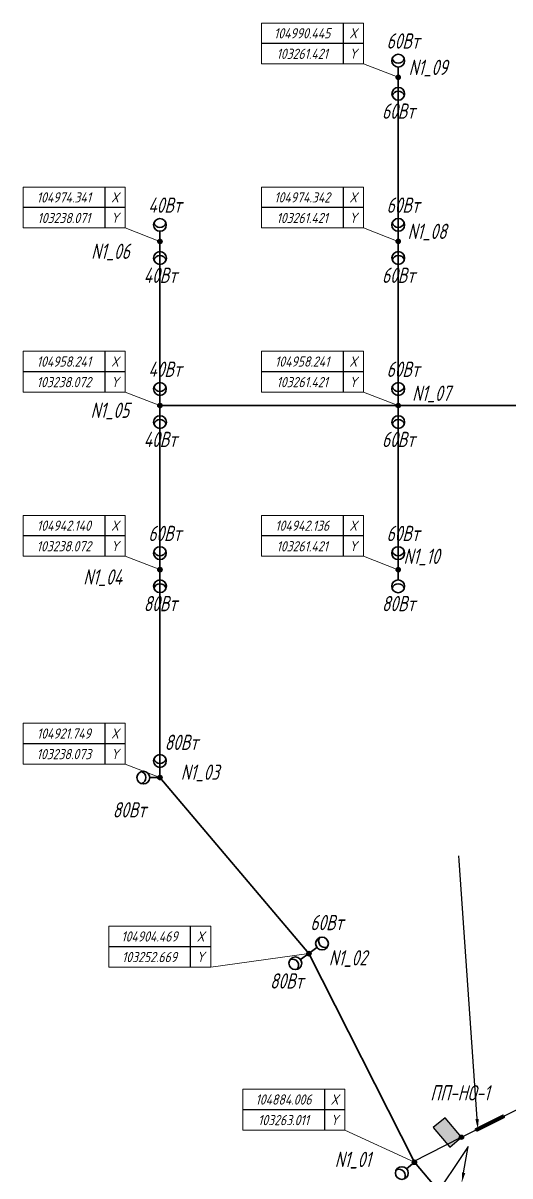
# Model space of a CAD drawing. Header units: millimetres. Extents: x 103224660 to 103518869, y 104697762 to 104995758.
# Drawn here: x 103224660 to 103272367, y 104882664 to 104995758 of the extents above; entities that cross this region are included whole.
import ezdxf
from ezdxf import colors
from ezdxf.entities.mleader import LeaderData, LeaderLine
from ezdxf.enums import TextEntityAlignment as Align
from ezdxf.math import Vec2, Vec3

# ---------------------------------------------------------------- set-up
doc = ezdxf.new("R2010")
doc.units = ezdxf.units.MM
doc.set_wipeout_variables(frame=1)
doc.linetypes.add('CONTINOUS', pattern=[0])
doc.layers.add('0 @ 1', color=7, linetype='Continuous')
for name, color, linetype, lineweight in [('_ПР_НО', 10, 'Continuous', 30), ('ЭО_Воздушная линия', 10, 'Continuous', 35), ('ЭО_Кабельная линия', 3, 'ID_N', 30), ('ЭО_Пл_Опора', 10, 'Continuous', 35), ('ЭО_Пл_Опора_Светильники', 10, 'Continuous', 35), ('ЭО_Пл_Светильники', 10, 'Continuous', 25), ('ЭО_Пл_Светильники_Текст', 10, 'Continuous', 20), ('ЭО_Пл_Щиты', 7, 'Continuous', 25), ('ЭС_Координата', 7, 'Continuous', 25)]:
    doc.layers.add(name, color=color, linetype=linetype, lineweight=lineweight)
doc.styles.add('ПБГС', font='simplex.shx', dxfattribs={"width": 0.8, "oblique": 15})
doc.linetypes.add('ID_N', pattern='A,0,3,-3,["N",ПБГС,S=1.2,R=0,X=-1,Y=-0.5],-3,6', length=15)

# ---------------------------------------------------------------- blocks, each defined once
blk = doc.blocks.new('промежуточная')
h = blk.add_hatch(color=255)
edge = h.paths.add_edge_path()
edge.add_arc((0, 0), 0.833, 0, 360)
at = {"lineweight": 30}
blk.add_circle((0, 0), 0.833, dxfattribs=at)
blk = doc.blocks.new('*U37')
at = {"layer": 'ЭО_Пл_Светильники'}
blk.add_line((0, 2), (0, 0), dxfattribs=at)
at = {"layer": 'ЭО_Пл_Светильники', "linetype": 'ByBlock', "xscale": 250, "yscale": 250, "zscale": 250}
blk.add_blockref('промежуточная', (0, 0), dxfattribs=at)
at = {"style": 'ПБГС', "oblique": 15, "width": 0.7, "flags": 1}
blk.add_attdef('NAME', (0, -6), '', height=3.5, dxfattribs=at)
at = {"layer": 'ЭО_Пл_Светильники_Текст', "style": 'ПБГС', "oblique": 15, "width": 0.7}
blk.add_attdef('N_PYLON', (-7802, -470), '', height=1500, dxfattribs=at)
at = {"layer": 'ЭО_Пл_Светильники_Текст', "style": 'ПБГС', "oblique": 15, "width": 0.7, "flags": 1}
for tag, p in [('TYPE', (0, 0)), ('MANUFACTURER', (0, -12)), ('SPECIFICATION_SECTION', (0, -18)), ('POWER', (0, -24)), ('GROUP', (0, -30))]:
    blk.add_attdef(tag, p, '', height=3.5, dxfattribs=at)
blk = doc.blocks.new('*U48')
at = {"layer": 'ЭО_Пл_Светильники'}
blk.add_line((0, 2), (0, 0), dxfattribs=at)
at = {"layer": 'ЭО_Пл_Светильники', "linetype": 'ByBlock', "xscale": 250, "yscale": 250, "zscale": 250}
blk.add_blockref('промежуточная', (0, 0), dxfattribs=at)
at = {"style": 'ПБГС', "oblique": 15, "width": 0.7, "flags": 1}
blk.add_attdef('NAME', (0, -6), '', height=3.5, dxfattribs=at)
at = {"layer": 'ЭО_Пл_Светильники_Текст', "style": 'ПБГС', "oblique": 15, "width": 0.7, "flags": 1}
for tag, p in [('TYPE', (0, 0)), ('MANUFACTURER', (0, -12)), ('SPECIFICATION_SECTION', (0, -18)), ('POWER', (0, -24)), ('GROUP', (0, -30))]:
    blk.add_attdef(tag, p, '', height=3.5, dxfattribs=at)
at = {"layer": 'ЭО_Пл_Светильники_Текст', "style": 'ПБГС', "oblique": 15, "width": 0.7}
blk.add_attdef('N_PYLON', (1952, -1157), '', height=1500, dxfattribs=at)
blk = doc.blocks.new('*U46')
at = {"layer": 'ЭО_Пл_Светильники'}
blk.add_line((0, 2), (0, 0), dxfattribs=at)
at = {"layer": 'ЭО_Пл_Светильники', "linetype": 'ByBlock', "xscale": 250, "yscale": 250, "zscale": 250}
blk.add_blockref('промежуточная', (0, 0), dxfattribs=at)
at = {"style": 'ПБГС', "oblique": 15, "width": 0.7, "flags": 1}
blk.add_attdef('NAME', (0, -6), '', height=3.5, dxfattribs=at)
at = {"layer": 'ЭО_Пл_Светильники_Текст', "style": 'ПБГС', "oblique": 15, "width": 0.7}
blk.add_attdef('N_PYLON', (-7514, -1466), '', height=1500, dxfattribs=at)
at = {"layer": 'ЭО_Пл_Светильники_Текст', "style": 'ПБГС', "oblique": 15, "width": 0.7, "flags": 1}
for tag, p in [('TYPE', (0, 0)), ('MANUFACTURER', (0, -12)), ('SPECIFICATION_SECTION', (0, -18)), ('POWER', (0, -24)), ('GROUP', (0, -30))]:
    blk.add_attdef(tag, p, '', height=3.5, dxfattribs=at)
blk = doc.blocks.new('*U47')
at = {"layer": 'ЭО_Пл_Светильники'}
blk.add_line((0, 2), (0, 0), dxfattribs=at)
at = {"layer": 'ЭО_Пл_Светильники', "linetype": 'ByBlock', "xscale": 250, "yscale": 250, "zscale": 250}
blk.add_blockref('промежуточная', (0, 0), dxfattribs=at)
at = {"style": 'ПБГС', "oblique": 15, "width": 0.7, "flags": 1}
blk.add_attdef('NAME', (0, -6), '', height=3.5, dxfattribs=at)
at = {"layer": 'ЭО_Пл_Светильники_Текст', "style": 'ПБГС', "oblique": 15, "width": 0.7}
blk.add_attdef('N_PYLON', (-6793, -1212), '', height=1500, dxfattribs=at)
at = {"layer": 'ЭО_Пл_Светильники_Текст', "style": 'ПБГС', "oblique": 15, "width": 0.7, "flags": 1}
for tag, p in [('TYPE', (0, 0)), ('MANUFACTURER', (0, -12)), ('SPECIFICATION_SECTION', (0, -18)), ('POWER', (0, -24)), ('GROUP', (0, -30))]:
    blk.add_attdef(tag, p, '', height=3.5, dxfattribs=at)
blk = doc.blocks.new('*U49')
at = {"layer": 'ЭО_Пл_Светильники'}
blk.add_line((0, 2), (0, 0), dxfattribs=at)
at = {"layer": 'ЭО_Пл_Светильники', "linetype": 'ByBlock', "xscale": 250, "yscale": 250, "zscale": 250}
blk.add_blockref('промежуточная', (0, 0), dxfattribs=at)
at = {"style": 'ПБГС', "oblique": 15, "width": 0.7, "flags": 1}
blk.add_attdef('NAME', (0, -6), '', height=3.5, dxfattribs=at)
at = {"layer": 'ЭО_Пл_Светильники_Текст', "style": 'ПБГС', "oblique": 15, "width": 0.7}
blk.add_attdef('N_PYLON', (2043, -226), '', height=1500, dxfattribs=at)
at = {"layer": 'ЭО_Пл_Светильники_Текст', "style": 'ПБГС', "oblique": 15, "width": 0.7, "flags": 1}
for tag, p in [('TYPE', (0, 0)), ('MANUFACTURER', (0, -12)), ('SPECIFICATION_SECTION', (0, -18)), ('POWER', (0, -24)), ('GROUP', (0, -30))]:
    blk.add_attdef(tag, p, '', height=3.5, dxfattribs=at)
blk = doc.blocks.new('*U43')
at = {"layer": 'ЭО_Пл_Светильники'}
blk.add_line((0, 2), (0, 0), dxfattribs=at)
at = {"layer": 'ЭО_Пл_Светильники', "linetype": 'ByBlock', "xscale": 250, "yscale": 250, "zscale": 250}
blk.add_blockref('промежуточная', (0, 0), dxfattribs=at)
at = {"style": 'ПБГС', "oblique": 15, "width": 0.7, "flags": 1}
blk.add_attdef('NAME', (0, -6), '', height=3.5, dxfattribs=at)
at = {"layer": 'ЭО_Пл_Светильники_Текст', "style": 'ПБГС', "oblique": 15, "width": 0.7, "flags": 1}
for tag, p in [('TYPE', (0, 0)), ('MANUFACTURER', (0, -12)), ('SPECIFICATION_SECTION', (0, -18)), ('POWER', (0, -24)), ('GROUP', (0, -30))]:
    blk.add_attdef(tag, p, '', height=3.5, dxfattribs=at)
at = {"layer": 'ЭО_Пл_Светильники_Текст', "style": 'ПБГС', "oblique": 15, "width": 0.7}
blk.add_attdef('N_PYLON', (-6736, -1718), '', height=1500, dxfattribs=at)
blk = doc.blocks.new('*U44')
at = {"layer": 'ЭО_Пл_Светильники'}
blk.add_line((0, 2), (0, 0), dxfattribs=at)
at = {"layer": 'ЭО_Пл_Светильники', "linetype": 'ByBlock', "xscale": 250, "yscale": 250, "zscale": 250}
blk.add_blockref('промежуточная', (0, 0), dxfattribs=at)
at = {"style": 'ПБГС', "oblique": 15, "width": 0.7, "flags": 1}
blk.add_attdef('NAME', (0, -6), '', height=3.5, dxfattribs=at)
at = {"layer": 'ЭО_Пл_Светильники_Текст', "style": 'ПБГС', "oblique": 15, "width": 0.7}
blk.add_attdef('N_PYLON', (1368, 454), '', height=1500, dxfattribs=at)
at = {"layer": 'ЭО_Пл_Светильники_Текст', "style": 'ПБГС', "oblique": 15, "width": 0.7, "flags": 1}
for tag, p in [('TYPE', (0, 0)), ('MANUFACTURER', (0, -12)), ('SPECIFICATION_SECTION', (0, -18)), ('POWER', (0, -24)), ('GROUP', (0, -30))]:
    blk.add_attdef(tag, p, '', height=3.5, dxfattribs=at)
blk = doc.blocks.new('*U45')
at = {"layer": 'ЭО_Пл_Светильники'}
blk.add_line((0, 2), (0, 0), dxfattribs=at)
at = {"layer": 'ЭО_Пл_Светильники', "linetype": 'ByBlock', "xscale": 250, "yscale": 250, "zscale": 250}
blk.add_blockref('промежуточная', (0, 0), dxfattribs=at)
at = {"style": 'ПБГС', "oblique": 15, "width": 0.7, "flags": 1}
blk.add_attdef('NAME', (0, -6), '', height=3.5, dxfattribs=at)
at = {"layer": 'ЭО_Пл_Светильники_Текст', "style": 'ПБГС', "oblique": 15, "width": 0.7}
blk.add_attdef('N_PYLON', (923, 239), '', height=1500, dxfattribs=at)
at = {"layer": 'ЭО_Пл_Светильники_Текст', "style": 'ПБГС', "oblique": 15, "width": 0.7, "flags": 1}
for tag, p in [('TYPE', (0, 0)), ('MANUFACTURER', (0, -12)), ('SPECIFICATION_SECTION', (0, -18)), ('POWER', (0, -24)), ('GROUP', (0, -30))]:
    blk.add_attdef(tag, p, '', height=3.5, dxfattribs=at)
blk = doc.blocks.new('*U42')
at = {"layer": 'ЭО_Пл_Светильники'}
blk.add_line((0, 2), (0, 0), dxfattribs=at)
at = {"layer": 'ЭО_Пл_Светильники', "linetype": 'ByBlock', "xscale": 250, "yscale": 250, "zscale": 250}
blk.add_blockref('промежуточная', (0, 0), dxfattribs=at)
at = {"style": 'ПБГС', "oblique": 15, "width": 0.7, "flags": 1}
blk.add_attdef('NAME', (0, -6), '', height=3.5, dxfattribs=at)
at = {"layer": 'ЭО_Пл_Светильники_Текст', "style": 'ПБГС', "oblique": 15, "width": 0.7}
blk.add_attdef('N_PYLON', (1028, 218), '', height=1500, dxfattribs=at)
at = {"layer": 'ЭО_Пл_Светильники_Текст', "style": 'ПБГС', "oblique": 15, "width": 0.7, "flags": 1}
for tag, p in [('TYPE', (0, 0)), ('MANUFACTURER', (0, -12)), ('SPECIFICATION_SECTION', (0, -18)), ('POWER', (0, -24)), ('GROUP', (0, -30))]:
    blk.add_attdef(tag, p, '', height=3.5, dxfattribs=at)
blk = doc.blocks.new('*U122')
at = {"layer": 'ЭО_Пл_Светильники'}
blk.add_line((0, 2), (0, 0), dxfattribs=at)
at = {"layer": 'ЭО_Пл_Светильники', "linetype": 'ByBlock', "xscale": 250, "yscale": 250, "zscale": 250}
blk.add_blockref('промежуточная', (0, 0), dxfattribs=at)
at = {"style": 'ПБГС', "oblique": 15, "width": 0.7, "flags": 1}
blk.add_attdef('NAME', (0, -6), '', height=3.5, dxfattribs=at)
at = {"layer": 'ЭО_Пл_Светильники_Текст', "style": 'ПБГС', "oblique": 15, "width": 0.7}
blk.add_attdef('N_PYLON', (521, 562), '', height=1500, dxfattribs=at)
at = {"layer": 'ЭО_Пл_Светильники_Текст', "style": 'ПБГС', "oblique": 15, "width": 0.7, "flags": 1}
for tag, p in [('TYPE', (0, 0)), ('MANUFACTURER', (0, -12)), ('SPECIFICATION_SECTION', (0, -18)), ('POWER', (0, -24)), ('GROUP', (0, -30))]:
    blk.add_attdef(tag, p, '', height=3.5, dxfattribs=at)
blk = doc.blocks.new('ExDyn08210c30-0f48-4bcd-aa61-017707cd2af4')
h = blk.add_hatch(color=256)
h.dxf.hatch_style = 1
h.paths.add_polyline_path([(0, 0), (2736, 1230), (686, 5790), (-2050, 4560)])
blk.add_lwpolyline([(0, 0), (2736, 1230), (686, 5790), (-2050, 4560)], close=True)
blk = doc.blocks.new('*U125')
at = {"layer": 'ЭО_Пл_Опора_Светильники'}
h = blk.add_hatch(color=256, dxfattribs=at)
h.dxf.hatch_style = 1
h.paths.add_polyline_path([(-199, -1, 1), (199, 1, 1)])
blk.add_line((4, -1000), (0, 0), dxfattribs=at)
for centre, radius in [((0, 0), 199), ((7, -1625), 625)]:
    blk.add_circle(centre, radius, dxfattribs=at)
blk.add_arc((8, -2000), 625, 17.69341, 162.77821, dxfattribs=at)
at = {"style": 'ПБГС', "oblique": 15, "width": 0.7, "flags": 1}
for tag, p, height in [('TYPE', (-1704, -2539), 525000), ('NAME', (0, -3506), 875), ('MANUFACTURER', (0, -5006), 875), ('SPECIFICATION_SECTION', (0, -6506), 875), ('GROUP', (0, -9506), 875)]:
    blk.add_attdef(tag, p, '', height=height, dxfattribs=at)
at = {"layer": 'ЭО_Пл_Светильники_Текст', "style": 'ПБГС', "oblique": 15, "width": 0.7}
blk.add_attdef('POWER', (-1593, -4072), '', height=1500, dxfattribs=at)
blk = doc.blocks.new('*U131')
at = {"layer": 'ЭО_Пл_Опора_Светильники'}
h = blk.add_hatch(color=256, dxfattribs=at)
h.dxf.hatch_style = 1
h.paths.add_polyline_path([(199, 0, 1), (-199, 0, 1)])
blk.add_line((0, 1000), (0, 0), dxfattribs=at)
for centre, radius in [((0, 1625), 625), ((0, 0), 199)]:
    blk.add_circle(centre, radius, dxfattribs=at)
blk.add_arc((0, 2000), 625, 197.45867, 342.54346, dxfattribs=at)
at = {"style": 'ПБГС', "oblique": 15, "width": 0.7, "flags": 1}
for tag, p, height in [('TYPE', (-1704, -2539), 525000), ('NAME', (0, -3506), 875), ('MANUFACTURER', (0, -5006), 875), ('SPECIFICATION_SECTION', (0, -6506), 875), ('GROUP', (0, -9506), 875)]:
    blk.add_attdef(tag, p, '', height=height, dxfattribs=at)
at = {"layer": 'ЭО_Пл_Светильники_Текст', "style": 'ПБГС', "oblique": 15, "width": 0.7}
blk.add_attdef('POWER', (-1140, 2808), '', height=1500, dxfattribs=at)
blk = doc.blocks.new('*U171')
at = {"layer": 'ЭО_Пл_Опора_Светильники'}
h = blk.add_hatch(color=256, dxfattribs=at)
h.dxf.hatch_style = 1
h.paths.add_polyline_path([(-199, 0, 1), (199, 0, 1)])
blk.add_line((0, -1000), (0, 0), dxfattribs=at)
for centre, radius in [((0, 0), 199), ((0, -1625), 625)]:
    blk.add_circle(centre, radius, dxfattribs=at)
blk.add_arc((0, -2000), 625, 17.4576, 162.5424, dxfattribs=at)
at = {"style": 'ПБГС', "oblique": 15, "width": 0.7, "flags": 1}
for tag, p, height in [('TYPE', (-1704, -2539), 525000), ('NAME', (0, -3506), 875), ('MANUFACTURER', (0, -5006), 875), ('SPECIFICATION_SECTION', (0, -6506), 875), ('GROUP', (0, -9506), 875)]:
    blk.add_attdef(tag, p, '', height=height, dxfattribs=at)
at = {"layer": 'ЭО_Пл_Светильники_Текст', "style": 'ПБГС', "oblique": 15, "width": 0.7}
blk.add_attdef('POWER', (-1593, -4072), '', height=1500, dxfattribs=at)
blk = doc.blocks.new('*U189')
at = {"layer": 'ЭО_Пл_Опора_Светильники'}
h = blk.add_hatch(color=256, dxfattribs=at)
h.dxf.hatch_style = 1
h.paths.add_polyline_path([(0, 199, 1), (0, -199, 1)])
blk.add_line((-1000, 0), (0, 0), dxfattribs=at)
for centre, radius in [((-1625, 0), 625), ((0, 0), 199)]:
    blk.add_circle(centre, radius, dxfattribs=at)
blk.add_arc((-2000, 0), 625, 287.4576, 72.5424, dxfattribs=at)
at = {"style": 'ПБГС', "oblique": 15, "width": 0.7, "flags": 1}
for tag, p, height in [('TYPE', (-1704, -2539), 525000), ('NAME', (0, -3506), 875), ('MANUFACTURER', (0, -5006), 875), ('SPECIFICATION_SECTION', (0, -6506), 875), ('GROUP', (0, -9506), 875)]:
    blk.add_attdef(tag, p, '', height=height, dxfattribs=at)
at = {"layer": 'ЭО_Пл_Светильники_Текст', "style": 'ПБГС', "oblique": 15, "width": 0.7}
blk.add_attdef('POWER', (-4631, -3918), '', height=1500, dxfattribs=at)
blk = doc.blocks.new('*U190')
at = {"layer": 'ЭО_Пл_Опора_Светильники'}
h = blk.add_hatch(color=256, dxfattribs=at)
h.dxf.hatch_style = 1
h.paths.add_polyline_path([(199, 0, 1), (-199, 0, 1)])
blk.add_line((0, 1000), (0, 0), dxfattribs=at)
for centre, radius in [((0, 1625), 625), ((0, 0), 199)]:
    blk.add_circle(centre, radius, dxfattribs=at)
blk.add_arc((0, 2000), 625, 197.45907, 342.54386, dxfattribs=at)
at = {"style": 'ПБГС', "oblique": 15, "width": 0.7, "flags": 1}
for tag, p, height in [('TYPE', (-1704, -2539), 525000), ('NAME', (0, -3506), 875), ('MANUFACTURER', (0, -5006), 875), ('SPECIFICATION_SECTION', (0, -6506), 875), ('GROUP', (0, -9506), 875)]:
    blk.add_attdef(tag, p, '', height=height, dxfattribs=at)
at = {"layer": 'ЭО_Пл_Светильники_Текст', "style": 'ПБГС', "oblique": 15, "width": 0.7}
blk.add_attdef('POWER', (461, 2701), '', height=1500, dxfattribs=at)
blk = doc.blocks.new('*U192')
at = {"layer": 'ЭО_Пл_Опора_Светильники'}
h = blk.add_hatch(color=256, dxfattribs=at)
h.dxf.hatch_style = 1
h.paths.add_polyline_path([(-130, 151, 1), (130, -151, 1)])
blk.add_line((-758, -653), (0, 0), dxfattribs=at)
for centre, radius in [((0, 0), 199), ((-1231, -1061), 625)]:
    blk.add_circle(centre, radius, dxfattribs=at)
blk.add_arc((-1515, -1306), 625, 328.21326, 113.29805, dxfattribs=at)
at = {"style": 'ПБГС', "oblique": 15, "width": 0.7, "flags": 1}
for tag, p, height in [('TYPE', (-1704, -2539), 525000), ('NAME', (0, -3506), 875), ('MANUFACTURER', (0, -5006), 875), ('SPECIFICATION_SECTION', (0, -6506), 875), ('GROUP', (0, -9506), 875)]:
    blk.add_attdef(tag, p, '', height=height, dxfattribs=at)
at = {"layer": 'ЭО_Пл_Светильники_Текст', "style": 'ПБГС', "oblique": 15, "width": 0.7}
blk.add_attdef('POWER', (-5729, -3716), '', height=1500, dxfattribs=at)
blk = doc.blocks.new('*U374')
at = {"layer": 'ЭО_Пл_Опора_Светильники'}
h = blk.add_hatch(color=256, dxfattribs=at)
h.dxf.hatch_style = 1
h.paths.add_polyline_path([(-115, 162, 1), (115, -162, 1)])
blk.add_line((-815, -579), (0, 0), dxfattribs=at)
for centre, radius in [((0, 0), 199), ((-1325, -941), 625)]:
    blk.add_circle(centre, radius, dxfattribs=at)
blk.add_arc((-1631, -1158), 625, 322.83389, 107.91869, dxfattribs=at)
at = {"style": 'ПБГС', "oblique": 15, "width": 0.7, "flags": 1}
for tag, p, height in [('TYPE', (-1704, -2539), 525000), ('NAME', (0, -3506), 875), ('MANUFACTURER', (0, -5006), 875), ('SPECIFICATION_SECTION', (0, -6506), 875), ('GROUP', (0, -9506), 875)]:
    blk.add_attdef(tag, p, '', height=height, dxfattribs=at)
at = {"layer": 'ЭО_Пл_Светильники_Текст', "style": 'ПБГС', "oblique": 15, "width": 0.7}
blk.add_attdef('POWER', (-3810, -3427), '', height=1500, dxfattribs=at)
blk = doc.blocks.new('*U191')
at = {"layer": 'ЭО_Пл_Опора_Светильники'}
h = blk.add_hatch(color=256, dxfattribs=at)
h.dxf.hatch_style = 1
h.paths.add_polyline_path([(122, -157, 1), (-122, 157, 1)])
blk.add_line((792, 611), (0, 0), dxfattribs=at)
for centre, radius in [((1287, 993), 625), ((0, 0), 199)]:
    blk.add_circle(centre, radius, dxfattribs=at)
blk.add_arc((1583, 1222), 625, 145.11055, 290.19534, dxfattribs=at)
at = {"style": 'ПБГС', "oblique": 15, "width": 0.7, "flags": 1}
for tag, p, height in [('TYPE', (-1704, -2539), 525000), ('NAME', (0, -3506), 875), ('MANUFACTURER', (0, -5006), 875), ('SPECIFICATION_SECTION', (0, -6506), 875), ('GROUP', (0, -9506), 875)]:
    blk.add_attdef(tag, p, '', height=height, dxfattribs=at)
at = {"layer": 'ЭО_Пл_Светильники_Текст', "style": 'ПБГС', "oblique": 15, "width": 0.7}
blk.add_attdef('POWER', (138, 2297), '', height=1500, dxfattribs=at)
blk = doc.blocks.new('*U494')
blk.add_wipeout([(-19.24, -2.63), (-19.24, 5.37), (-39.24, 5.37), (-39.24, -2.63)])
at = {"lineweight": 0}
blk.add_line((-19.24, -2.63), (0, 0), dxfattribs=at)
at = {"color": 0, "lineweight": 0, "transparency": 16777216}
for points in [[(-39.24, 5.37), (-39.24, -2.63), (-39.24, -2.63), (-39.24, -2.63)], [(-19.24, 5.37), (-39.24, 5.37)], [(-19.24, 5.37), (-19.24, -2.63), (-19.24, -2.63), (-19.24, -2.63)], [(-19.24, -2.63), (-39.24, -2.63)]]:
    blk.add_lwpolyline(points, dxfattribs=at)
at = {"transparency": 16777216}
for points in [[(-23.24, 5.37), (-23.24, -2.63)], [(-19.24, 1.37), (-39.24, 1.37)]]:
    blk.add_lwpolyline(points, dxfattribs=at)
at = {"color": 250, "transparency": 16777216, "style": 'ПБГС', "oblique": 15, "width": 0.8, "flags": 8}
for tag, p in [('КООРДИНАТАY', (-31.24, 3.37)), ('КООРДИНАТАX', (-31.24, -0.67))]:
    blk.add_attdef(tag, text='', height=2, dxfattribs=at).set_placement(p, align=Align.MIDDLE_CENTER)
at = {"layer": '0 @ 1', "color": 7, "transparency": 16777216, "char_height": 2, "width": 4, "attachment_point": 5, "style": 'ПБГС'}
for s, insert in [('X', (-21.24, 3.37)), ('Y', (-21.24, -0.63))]:
    blk.add_mtext(s, dxfattribs=dict(at, insert=insert))
blk = doc.blocks.new('*U1394')
at = {"layer": 'ЭС_Координата', "lineweight": 70}
ref = blk.add_blockref('*U494', (103252669, 104904469), dxfattribs=dict(at, xscale=500, yscale=500, zscale=500))
ref.add_attrib('КООРДИНАТАX', '103252.669', dxfattribs={"layer": '0 @ 1', "color": 250, "transparency": 16777216, "height": 1000, "style": 'ПБГС', "oblique": 15, "width": 0.8, "flags": 8}).set_placement((103237048, 104904135), align=Align.MIDDLE_CENTER)
ref.add_attrib('КООРДИНАТАY', '104904.469', dxfattribs={"layer": '0 @ 1', "color": 250, "transparency": 16777216, "height": 1000, "style": 'ПБГС', "oblique": 15, "width": 0.8, "flags": 8}).set_placement((103237048, 104906154), align=Align.MIDDLE_CENTER)
blk = doc.blocks.new('*U495')
blk.add_wipeout([(-6.82, 2.63), (-6.82, 10.63), (-26.82, 10.63), (-26.82, 2.63)])
at = {"lineweight": 0}
blk.add_line((-6.82, 2.63), (0, 0), dxfattribs=at)
at = {"color": 0, "lineweight": 0, "transparency": 16777216}
for points in [[(-26.82, 10.63), (-26.82, 2.63), (-26.82, 2.63), (-26.82, 2.63)], [(-6.82, 10.63), (-26.82, 10.63)], [(-6.82, 10.63), (-6.82, 2.63), (-6.82, 2.63), (-6.82, 2.63)], [(-6.82, 2.63), (-26.82, 2.63)]]:
    blk.add_lwpolyline(points, dxfattribs=at)
at = {"transparency": 16777216}
for points in [[(-10.82, 10.63), (-10.82, 2.63)], [(-6.82, 6.63), (-26.82, 6.63)]]:
    blk.add_lwpolyline(points, dxfattribs=at)
at = {"color": 250, "transparency": 16777216, "style": 'ПБГС', "oblique": 15, "width": 0.8, "flags": 8}
for tag, p in [('КООРДИНАТАY', (-18.82, 8.63)), ('КООРДИНАТАX', (-18.82, 4.59))]:
    blk.add_attdef(tag, text='', height=2, dxfattribs=at).set_placement(p, align=Align.MIDDLE_CENTER)
at = {"layer": '0 @ 1', "color": 7, "transparency": 16777216, "char_height": 2, "width": 4, "attachment_point": 5, "style": 'ПБГС'}
for s, insert in [('X', (-8.82, 8.63)), ('Y', (-8.82, 4.63))]:
    blk.add_mtext(s, dxfattribs=dict(at, insert=insert))
blk = doc.blocks.new('*U1395')
at = {"layer": 'ЭС_Координата', "lineweight": 70}
ref = blk.add_blockref('*U495', (103238073, 104921749), dxfattribs=dict(at, xscale=500, yscale=500, zscale=500))
ref.add_attrib('КООРДИНАТАX', '103238.073', dxfattribs={"layer": '0 @ 1', "color": 250, "transparency": 16777216, "height": 1000, "style": 'ПБГС', "oblique": 15, "width": 0.8, "flags": 8}).set_placement((103228662, 104924044), align=Align.MIDDLE_CENTER)
ref.add_attrib('КООРДИНАТАY', '104921.749', dxfattribs={"layer": '0 @ 1', "color": 250, "transparency": 16777216, "height": 1000, "style": 'ПБГС', "oblique": 15, "width": 0.8, "flags": 8}).set_placement((103228662, 104926062), align=Align.MIDDLE_CENTER)
blk = doc.blocks.new('*U1396')
at = {"layer": 'ЭС_Координата', "lineweight": 70}
ref = blk.add_blockref('*U495', (103238072, 104942140), dxfattribs=dict(at, xscale=500, yscale=500, zscale=500))
ref.add_attrib('КООРДИНАТАX', '103238.072', dxfattribs={"layer": '0 @ 1', "color": 250, "transparency": 16777216, "height": 1000, "style": 'ПБГС', "oblique": 15, "width": 0.8, "flags": 8}).set_placement((103228661, 104944434), align=Align.MIDDLE_CENTER)
ref.add_attrib('КООРДИНАТАY', '104942.140', dxfattribs={"layer": '0 @ 1', "color": 250, "transparency": 16777216, "height": 1000, "style": 'ПБГС', "oblique": 15, "width": 0.8, "flags": 8}).set_placement((103228661, 104946453), align=Align.MIDDLE_CENTER)
blk = doc.blocks.new('*U1397')
at = {"layer": 'ЭС_Координата', "lineweight": 70}
ref = blk.add_blockref('*U495', (103238072, 104958241), dxfattribs=dict(at, xscale=500, yscale=500, zscale=500))
ref.add_attrib('КООРДИНАТАX', '103238.072', dxfattribs={"layer": '0 @ 1', "color": 250, "transparency": 16777216, "height": 1000, "style": 'ПБГС', "oblique": 15, "width": 0.8, "flags": 8}).set_placement((103228661, 104960536), align=Align.MIDDLE_CENTER)
ref.add_attrib('КООРДИНАТАY', '104958.241', dxfattribs={"layer": '0 @ 1', "color": 250, "transparency": 16777216, "height": 1000, "style": 'ПБГС', "oblique": 15, "width": 0.8, "flags": 8}).set_placement((103228661, 104962554), align=Align.MIDDLE_CENTER)
blk = doc.blocks.new('*U1398')
at = {"layer": 'ЭС_Координата', "lineweight": 70}
ref = blk.add_blockref('*U495', (103238071, 104974341), dxfattribs=dict(at, xscale=500, yscale=500, zscale=500))
ref.add_attrib('КООРДИНАТАX', '103238.071', dxfattribs={"layer": '0 @ 1', "color": 250, "transparency": 16777216, "height": 1000, "style": 'ПБГС', "oblique": 15, "width": 0.8, "flags": 8}).set_placement((103228660, 104976635), align=Align.MIDDLE_CENTER)
ref.add_attrib('КООРДИНАТАY', '104974.341', dxfattribs={"layer": '0 @ 1', "color": 250, "transparency": 16777216, "height": 1000, "style": 'ПБГС', "oblique": 15, "width": 0.8, "flags": 8}).set_placement((103228660, 104978654), align=Align.MIDDLE_CENTER)
blk = doc.blocks.new('*U1399')
at = {"layer": 'ЭС_Координата', "lineweight": 70}
ref = blk.add_blockref('*U495', (103261421, 104942136), dxfattribs=dict(at, xscale=500, yscale=500, zscale=500))
ref.add_attrib('КООРДИНАТАX', '103261.421', dxfattribs={"layer": '0 @ 1', "color": 250, "transparency": 16777216, "height": 1000, "style": 'ПБГС', "oblique": 15, "width": 0.8, "flags": 8}).set_placement((103252010, 104944431), align=Align.MIDDLE_CENTER)
ref.add_attrib('КООРДИНАТАY', '104942.136', dxfattribs={"layer": '0 @ 1', "color": 250, "transparency": 16777216, "height": 1000, "style": 'ПБГС', "oblique": 15, "width": 0.8, "flags": 8}).set_placement((103252010, 104946449), align=Align.MIDDLE_CENTER)
blk = doc.blocks.new('*U1400')
at = {"layer": 'ЭС_Координата', "lineweight": 70}
ref = blk.add_blockref('*U495', (103261421, 104958241), dxfattribs=dict(at, xscale=500, yscale=500, zscale=500))
ref.add_attrib('КООРДИНАТАX', '103261.421', dxfattribs={"layer": '0 @ 1', "color": 250, "transparency": 16777216, "height": 1000, "style": 'ПБГС', "oblique": 15, "width": 0.8, "flags": 8}).set_placement((103252010, 104960536), align=Align.MIDDLE_CENTER)
ref.add_attrib('КООРДИНАТАY', '104958.241', dxfattribs={"layer": '0 @ 1', "color": 250, "transparency": 16777216, "height": 1000, "style": 'ПБГС', "oblique": 15, "width": 0.8, "flags": 8}).set_placement((103252010, 104962554), align=Align.MIDDLE_CENTER)
blk = doc.blocks.new('*U1401')
at = {"layer": 'ЭС_Координата', "lineweight": 70}
ref = blk.add_blockref('*U495', (103261421, 104974342), dxfattribs=dict(at, xscale=500, yscale=500, zscale=500))
ref.add_attrib('КООРДИНАТАX', '103261.421', dxfattribs={"layer": '0 @ 1', "color": 250, "transparency": 16777216, "height": 1000, "style": 'ПБГС', "oblique": 15, "width": 0.8, "flags": 8}).set_placement((103252010, 104976636), align=Align.MIDDLE_CENTER)
ref.add_attrib('КООРДИНАТАY', '104974.342', dxfattribs={"layer": '0 @ 1', "color": 250, "transparency": 16777216, "height": 1000, "style": 'ПБГС', "oblique": 15, "width": 0.8, "flags": 8}).set_placement((103252010, 104978655), align=Align.MIDDLE_CENTER)
blk = doc.blocks.new('*U1402')
at = {"layer": 'ЭС_Координата', "lineweight": 70}
ref = blk.add_blockref('*U495', (103261421, 104990445), dxfattribs=dict(at, xscale=500, yscale=500, zscale=500))
ref.add_attrib('КООРДИНАТАX', '103261.421', dxfattribs={"layer": '0 @ 1', "color": 250, "transparency": 16777216, "height": 1000, "style": 'ПБГС', "oblique": 15, "width": 0.8, "flags": 8}).set_placement((103252010, 104992740), align=Align.MIDDLE_CENTER)
ref.add_attrib('КООРДИНАТАY', '104990.445', dxfattribs={"layer": '0 @ 1', "color": 250, "transparency": 16777216, "height": 1000, "style": 'ПБГС', "oblique": 15, "width": 0.8, "flags": 8}).set_placement((103252010, 104994758), align=Align.MIDDLE_CENTER)
blk = doc.blocks.new('*U559')
blk.add_wipeout([(-13.66, 6.31), (-13.66, 14.31), (-33.66, 14.31), (-33.66, 6.31)])
at = {"lineweight": 0}
blk.add_line((-13.66, 6.31), (0, 0), dxfattribs=at)
at = {"color": 0, "lineweight": 0, "transparency": 16777216}
for points in [[(-33.66, 14.31), (-33.66, 6.31), (-33.66, 6.31), (-33.66, 6.31)], [(-13.66, 14.31), (-33.66, 14.31)], [(-13.66, 14.31), (-13.66, 6.31), (-13.66, 6.31), (-13.66, 6.31)], [(-13.66, 6.31), (-33.66, 6.31)]]:
    blk.add_lwpolyline(points, dxfattribs=at)
at = {"transparency": 16777216}
for points in [[(-17.66, 14.31), (-17.66, 6.31)], [(-13.66, 10.31), (-33.66, 10.31)]]:
    blk.add_lwpolyline(points, dxfattribs=at)
at = {"color": 250, "transparency": 16777216, "style": 'ПБГС', "oblique": 15, "width": 0.8, "flags": 8}
for tag, p in [('КООРДИНАТАY', (-25.66, 12.31)), ('КООРДИНАТАX', (-25.66, 8.27))]:
    blk.add_attdef(tag, text='', height=2, dxfattribs=at).set_placement(p, align=Align.MIDDLE_CENTER)
at = {"layer": '0 @ 1', "color": 7, "transparency": 16777216, "char_height": 2, "width": 4, "attachment_point": 5, "style": 'ПБГС'}
for s, insert in [('X', (-15.66, 12.31)), ('Y', (-15.66, 8.31))]:
    blk.add_mtext(s, dxfattribs=dict(at, insert=insert))
blk = doc.blocks.new('*U1455')
at = {"layer": 'ЭС_Координата', "lineweight": 70}
ref = blk.add_blockref('*U559', (103263011, 104884006), dxfattribs=dict(at, xscale=500, yscale=500, zscale=500))
ref.add_attrib('КООРДИНАТАX', '103263.011', dxfattribs={"layer": '0 @ 1', "color": 250, "transparency": 16777216, "height": 1000, "style": 'ПБГС', "oblique": 15, "width": 0.8, "flags": 8}).set_placement((103250181, 104888142), align=Align.MIDDLE_CENTER)
ref.add_attrib('КООРДИНАТАY', '104884.006', dxfattribs={"layer": '0 @ 1', "color": 250, "transparency": 16777216, "height": 1000, "style": 'ПБГС', "oblique": 15, "width": 0.8, "flags": 8}).set_placement((103250181, 104890161), align=Align.MIDDLE_CENTER)
blk = doc.blocks.new('*U1357')
at = {"layer": 'ЭО_Пл_Светильники'}
blk.add_line((0, 2), (0, 0), dxfattribs=at)
at = {"layer": 'ЭО_Пл_Светильники', "linetype": 'ByBlock', "xscale": 250, "yscale": 250, "zscale": 250}
blk.add_blockref('промежуточная', (0, 0), dxfattribs=at)
at = {"style": 'ПБГС', "oblique": 15, "width": 0.7, "flags": 1}
blk.add_attdef('NAME', (0, -6), '', height=3.5, dxfattribs=at)
at = {"layer": 'ЭО_Пл_Светильники_Текст', "style": 'ПБГС', "oblique": 15, "width": 0.7}
blk.add_attdef('N_PYLON', (-3059, 3604), '', height=1500, dxfattribs=at)
at = {"layer": 'ЭО_Пл_Светильники_Текст', "style": 'ПБГС', "oblique": 15, "width": 0.7, "flags": 1}
for tag, p in [('TYPE', (0, 0)), ('MANUFACTURER', (0, -12)), ('SPECIFICATION_SECTION', (0, -18)), ('POWER', (0, -24)), ('GROUP', (0, -30))]:
    blk.add_attdef(tag, p, '', height=3.5, dxfattribs=at)
blk = doc.blocks.new('*U1363')
at = {"color": 0, "linetype": 'ByBlock', "lineweight": -2}
blk.add_lwpolyline([(0.04, -0.09), (2.73, 1.25), (2.64, 1.43), (-0.04, 0.09)], close=True, dxfattribs=at)
at = {"style": 'ПБГС', "oblique": 15, "width": 0.8, "flags": 1}
blk.add_attdef('N_CROSSING', (0, -6.82), '', height=2.5, dxfattribs=at)
blk = doc.blocks.new('*U1460')
at = {"layer": '_ПР_НО', "color": 5, "linetype": 'CONTINOUS', "lineweight": 50, "xscale": 1000.000000000001, "yscale": 1000.000000000001, "zscale": 1000.000000000001, "rotation": 359.817495342157}
blk.add_blockref('*U1363', (103269052, 104887175), dxfattribs=at)

msp = doc.modelspace()

# ---------------------------------------------------------------- linework, layer by layer
at = {"layer": 'ЭО_Воздушная линия'}
for p, q in [((103261419, 104974339), (103261419, 104990442)), ((103238069, 104974336), (103238070, 104958235)), ((103261419, 104958236), (103261419, 104974339)), ((103238070, 104958235), (103238070, 104942134)), ((103261417, 104942131), (103261419, 104958236)), ((103261419, 104958236), (103293155, 104958237)), ((103238070, 104942134), (103238071, 104921746)), ((103280682, 104863098), (103263011, 104884006))]:
    msp.add_line(p, q, dxfattribs=at)
for points in [[(103238070, 104958235), (103261419, 104958236)], [(103238071, 104921746), (103252667, 104904472)], [(103263011, 104884006), (103252667, 104904469)]]:
    msp.add_lwpolyline(points, dxfattribs=at)
at = {"layer": 'ЭО_Кабельная линия', "ltscale": 0.3}
msp.add_lwpolyline([(103267616, 104886463), (103274203, 104889725), (103287821, 104892016)], dxfattribs=at)

# ---------------------------------------------------------------- block references
at = {"layer": 'ЭО_Пл_Опора'}
for name, p, values in [('*U42', (103261419, 104990442), {'N_PYLON': 'N1_09'}), ('*U45', (103261419, 104974336), {'N_PYLON': 'N1_08'}), ('*U43', (103238069, 104974336), {'N_PYLON': 'N1_06'}), ('*U44', (103261419, 104958236), {'N_PYLON': 'N1_07'}), ('*U47', (103238070, 104958236), {'N_PYLON': 'N1_05'}), ('*U122', (103261419, 104942133), {'N_PYLON': 'N1_10'}), ('*U46', (103238070, 104942134), {'N_PYLON': 'N1_04'}), ('*U49', (103238071, 104921746), {'N_PYLON': 'N1_03'}), ('*U48', (103252667, 104904469), {'N_PYLON': 'N1_02'}), ('*U37', (103263007, 104884005), {'N_PYLON': 'N1_01'})]:
    msp.add_blockref(name, p, dxfattribs=at).add_auto_attribs(values)
at = {"layer": 'ЭО_Пл_Светильники'}
for name, p, values in [('*U131', (103261419, 104990442), {'POWER': '60Вт'}), ('*U125', (103261419, 104990442), {'POWER': '60Вт'}), ('*U131', (103238069, 104974336), {'POWER': '40Вт'}), ('*U131', (103261419, 104974337), {'POWER': '60Вт'}), ('*U125', (103238069, 104974336), {'POWER': '40Вт'}), ('*U125', (103261419, 104974337), {'POWER': '60Вт'}), ('*U131', (103238070, 104958238), {'POWER': '40Вт'}), ('*U131', (103261419, 104958236), {'POWER': '60Вт'}), ('*U125', (103238070, 104958238), {'POWER': '40Вт'}), ('*U125', (103261419, 104958236), {'POWER': '60Вт'}), ('*U131', (103238070, 104942134), {'POWER': '60Вт'}), ('*U131', (103261416, 104942131), {'POWER': '60Вт'}), ('*U125', (103238070, 104942134), {'POWER': '80Вт'}), ('*U171', (103261416, 104942131), {'POWER': '80Вт'}), ('*U190', (103238071, 104921746), {'POWER': '80Вт'}), ('*U189', (103238071, 104921746), {'POWER': '80Вт'}), ('*U191', (103252667, 104904472), {'POWER': '60Вт'}), ('*U374', (103252667, 104904469), {'POWER': '80Вт'}), ('*U192', (103263007, 104884005), {'POWER': '80Вт'})]:
    msp.add_blockref(name, p, dxfattribs=at).add_auto_attribs(values)
at = {"layer": 'ЭО_Пл_Щиты', "xscale": 0.4999999999999999, "yscale": 0.4999999999999999, "zscale": 0.4999999999999999, "rotation": 195.8556139168325}
msp.add_blockref('ExDyn08210c30-0f48-4bcd-aa61-017707cd2af4', (103266007, 104888374), dxfattribs=at)

# ---------------------------------------------------------------- next in the draw order: block references
at = {"layer": 'ЭО_Пл_Светильники_Текст'}
for name in ['*U1402', '*U1398', '*U1401', '*U1397', '*U1400', '*U1396', '*U1399', '*U1395', '*U1394', '*U1455']:
    msp.add_blockref(name, (0, 0), dxfattribs=at)

# ---------------------------------------------------------------- next in the draw order: leaders
at = {"layer": 'ЭС_Координата', "lineweight": 25}
ml = msp.add_multileader_mtext('Standard', dxfattribs=at)
ml.set_content('', color=256, style='ПБГС')
ml.set_leader_properties()
ml.build(insert=Vec2(0, 0))
ml.multileader.update_dxf_attribs({"has_dogleg": 0, "has_text_frame": 1, "text_left_attachment_type": 0, "text_right_attachment_type": 0, "dogleg_length": 0, "arrow_head_size": 1000})
ctx = ml.context
ctx.base_point, ctx.char_height, ctx.arrow_head_size, ctx.landing_gap_size, ctx.plane_origin, ctx.plane_x_axis, ctx.plane_y_axis = Vec3(103267357, 104914051), 1200, 1000, 0, Vec3(103079722, 104940968), Vec3(1, -0.0000669), Vec3(0.0000669, 1)
ctx.left_attachment, ctx.right_attachment = 0, 0
notes = []
notes.append((ctx, [(0, (1, 1, 0), (103267357, 104914051), (1, -0.0000669), 0, [(0, [(103269221, 104887256)], 0, [])])]))
ctx.mtext.insert, ctx.mtext.text_direction, ctx.mtext.rotation = Vec3(103267357, 104914051), Vec3(1, -0.0000669), 6.2831185
ctx.mtext.has_bg_fill, ctx.mtext.bg_color, ctx.mtext.bg_scale_factor, ctx.mtext.bg_transparency, ctx.mtext.use_window_bg_color = 1, -1027028792, 1.5, 0, 1
for ctx, leaders in notes:
    for number, flags, end, landing, length, lines in leaders:
        leader = LeaderData()
        leader.index, (leader.has_last_leader_line, leader.has_dogleg_vector, leader.attachment_direction) = number, flags
        leader.last_leader_point, leader.dogleg_vector, leader.dogleg_length = Vec3(end), Vec3(landing), length
        for number, points, colour, breaks in lines:
            line = LeaderLine()
            line.index, line.vertices, line.color, line.breaks = number, Vec3.list(points), colors.encode_raw_color(colour), breaks
            leader.lines.append(line)
        ctx.leaders.append(leader)

# ---------------------------------------------------------------- next in the draw order: block references
at = {"layer": 'ЭО_Пл_Опора'}
msp.add_blockref('*U1357', (103267616, 104886461), dxfattribs=at).add_auto_attribs({'N_PYLON': 'ПП-НО-1'})
at = {"layer": 'ЭО_Пл_Светильники_Текст'}
msp.add_blockref('*U1460', (0, 0), dxfattribs=at)

# ---------------------------------------------------------------- next in the draw order: leaders
at = {"layer": 'ЭС_Координата', "lineweight": 25}
ml = msp.add_multileader_mtext('Standard', dxfattribs=at)
ml.set_content('', color=256, style='ПБГС')
ml.set_leader_properties()
ml.build(insert=Vec2(0, 0))
ml.multileader.update_dxf_attribs({"has_dogleg": 0, "has_text_frame": 1, "text_left_attachment_type": 0, "text_right_attachment_type": 0, "dogleg_length": 0, "arrow_head_size": 1000})
ctx = ml.context
ctx.base_point, ctx.char_height, ctx.arrow_head_size, ctx.landing_gap_size, ctx.plane_origin, ctx.plane_x_axis, ctx.plane_y_axis = Vec3(103238617, 104870986), 1200, 1000, 0, Vec3(103055661, 104920741), Vec3(1, -0.0000669), Vec3(0.0000669, 1)
ctx.left_attachment, ctx.right_attachment = 0, 0
notes = []
notes.append((ctx, [(1, (1, 1, 0), (103258471, 104870985), (-1, 0.0000669), 0, [(1, [(103267650, 104881994), (103268291, 104885543)], 0, [])])]))
ctx.mtext.insert, ctx.mtext.text_direction, ctx.mtext.rotation = Vec3(103238617, 104870986), Vec3(1, -0.0000669), 6.2831185
ctx.mtext.has_bg_fill, ctx.mtext.bg_color, ctx.mtext.bg_scale_factor, ctx.mtext.bg_transparency, ctx.mtext.use_window_bg_color = 1, -1027028792, 1.5, 0, 1
for ctx, leaders in notes:
    for number, flags, end, landing, length, lines in leaders:
        leader = LeaderData()
        leader.index, (leader.has_last_leader_line, leader.has_dogleg_vector, leader.attachment_direction) = number, flags
        leader.last_leader_point, leader.dogleg_vector, leader.dogleg_length = Vec3(end), Vec3(landing), length
        for number, points, colour, breaks in lines:
            line = LeaderLine()
            line.index, line.vertices, line.color, line.breaks = number, Vec3.list(points), colors.encode_raw_color(colour), breaks
            leader.lines.append(line)
        ctx.leaders.append(leader)

# ---------------------------------------------------------------- next in the draw order: linework, layer by layer
at = {"layer": 'ЭО_Кабельная линия', "ltscale": 0.3}
msp.add_lwpolyline([(103267616, 104886463), (103262808, 104884005)], dxfattribs=at)

doc.saveas('drawing.dxf')
